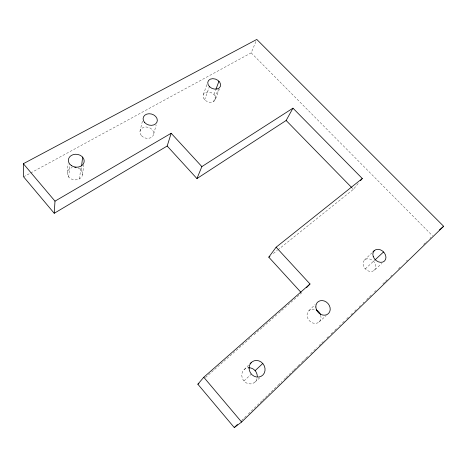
<?xml version="1.0" encoding="UTF-8"?>
<svg xmlns="http://www.w3.org/2000/svg" width="467" height="467" viewBox="0 0 467 467"><rect width="100%" height="100%" fill="white"/><g stroke="black" fill="none" stroke-linecap="round" stroke-linejoin="round"><path stroke-width="0.35" stroke-dasharray="2.33 1.75" d="M67.306 172.294L68.065 163.678M68.702 177.086L69.887 164.267M79.501 178.843L81.03 166.124M81.083 170.046L81.433 167.18M82.513 174.786L83.768 164.845M139.942 131.379L142.464 120.959M153.731 133.901L156.176 124.963M203.332 94.585L206.863 84.615M204.639 99.775L209.409 86.564M213.991 94.457L215.725 89.833M213.577 101.549L218.574 88.432M215.334 99.617A6.509 4.915 22.2 0 0 207.961 91.952A6.509 4.915 22.2 0 0 204.674 99.81A6.509 4.915 22.2 0 0 215.334 99.617L219.356 89.109M30.635 172.994L251.182 52.876L255.939 41.458M277.888 249.886L353.402 189.316L358.738 182.836M244.194 369.549L248.584 365.2M308.932 310.608L315.143 304.572M241.597 420.475L246.302 415.922M248.397 413.896L261.999 400.744M262.524 400.237L277.696 385.567M278.221 385.059L281.881 381.521M283.971 379.496L285.541 377.978M286.067 377.47L293.393 370.389M293.912 369.882L297.578 366.344M298.098 365.836L301.238 362.801M301.764 362.293L305.424 358.755M305.949 358.247L308.564 355.72M310.654 353.694L313.269 351.166M313.795 350.659L316.935 347.623M319.025 345.598L321.121 343.578M321.64 343.07L324.781 340.034M326.871 338.009L328.441 336.491M331.056 333.963L332.627 332.446M334.722 330.42L336.812 328.4M339.427 325.867L340.478 324.857M342.568 322.831L344.664 320.811M346.753 318.786L348.324 317.268M350.939 314.74L352.509 313.223M354.605 311.197L356.169 309.679M359.31 306.644L360.355 305.634M362.976 303.101L364.021 302.091M366.636 299.563L371.866 294.502M374.481 291.974L376.052 290.456M382.852 283.878L384.948 281.852M385.468 281.35L387.563 279.324M390.704 276.289L391.749 275.279M398.549 268.7L400.12 267.182M406.395 261.111L407.44 260.101M423.662 244.416L426.803 241.381M429.938 238.345L430.988 237.335M364.564 259.961L371.785 253.021M243.955 380.973L251.334 374.055M365.299 268.904L375.199 259.681M374.347 270.218A7.087 5.61 44.9 0 0 370.518 259.238A7.087 5.61 44.9 0 0 363.431 265.875A7.087 5.61 44.9 0 0 374.347 270.218L381.808 263.476M319.2 321.88L326.211 315.587M254.982 382.041L260.137 377.476M205.498 377.494L251.882 336.678M254.066 334.757L262.25 327.554M262.798 327.075L278.081 313.631M278.624 313.153L287.357 305.465M287.9 304.986L296.633 297.304M297.181 296.825L301.542 292.984M273.341 253.528L277.316 250.341M23.601 176.824L29.993 173.339M251.182 52.876L432.553 235.817M352.381 188.271L353.402 189.316M257.031 378.609A8.278 7.577 59.3 0 1 248.765 383.798A8.278 7.577 59.3 0 1 241.807 375.76A8.278 7.577 59.3 0 1 247.703 367.833M77.989 167.892A7.711 6.328 6.9 0 1 80.902 177.781A7.711 6.328 6.9 0 1 68.696 177.081A7.711 6.328 6.9 0 1 72.134 167.554M320.724 315.237A7.624 6.491 48.7 0 1 315.126 323.421A7.624 6.491 48.7 0 1 307.029 315.196A7.624 6.491 48.7 0 1 315.015 309.434M141.507 135.739A7.028 5.581 16.3 0 0 153.328 135.296A7.028 5.581 16.3 0 0 145.663 126.971A7.028 5.581 16.3 0 0 141.507 135.739"/><path stroke-width="0.7" d="M167.18 146.025L54.236 213.285L54.995 201.154L23.35 163.701L256.78 39.444L443.65 226.291L241.608 422.034L234.271 427.556L197.856 384.218L203.775 377.254L310.006 283.989L276.125 247.206L362.293 178.517L292.961 108.175L201.872 166.602L196.94 178.575L167.18 146.025L171.173 133.27L201.872 166.602M81.608 165.75L82.647 157.157M215.976 89.174L218.959 81.246M196.94 178.575L286.137 120.486L292.961 108.175M301.057 292.447L268.799 257.171L276.125 247.206M360.518 180.676L362.293 178.517M306.521 287.69L310.006 283.989M250.049 363.752L251.509 362.304M234.271 427.556L237.411 424.521M372.818 252.028L374.365 250.545M255.122 370.652L262.787 363.484M375.124 259.821L383.565 251.952M197.856 384.218L198.948 383.255M439.424 229.922L443.65 226.291M268.799 257.171L269.938 256.26M54.995 201.154L171.173 133.27M286.137 120.486L351.873 187.752M203.775 377.254L241.608 422.034M54.236 213.285L23.601 176.824L23.35 163.701M248.362 367.751A8.278 7.577 59.3 0 1 257.317 376.548M74.743 167.233A7.711 6.328 6.9 0 1 76.074 167.355M316.194 309.895A7.624 6.491 48.7 0 1 320.52 314.63M373.256 256.581A7.297 5.692 44.4 0 0 384.475 261.065A7.297 5.692 44.4 0 0 380.453 249.833A7.297 5.692 44.4 0 0 373.256 256.581M71.375 165.587A7.957 6.45 7.7 0 0 84.13 162.008A7.957 6.45 7.7 0 0 73.337 154.583A7.957 6.45 7.7 0 0 71.375 165.587M209.438 86.599A6.684 4.974 22.4 0 0 220.36 86.483A6.684 4.974 22.4 0 0 212.771 78.66A6.684 4.974 22.4 0 0 209.438 86.599M249.063 368.014A8.558 7.776 57.3 0 0 261.041 376.361A8.558 7.776 57.3 0 0 261.111 361.983A8.558 7.776 57.3 0 0 249.063 368.014M144.752 122.634A7.239 5.662 16.7 0 0 156.9 122.261A7.239 5.662 16.7 0 0 148.996 113.738A7.239 5.662 16.7 0 0 144.752 122.634M315.82 307A7.869 6.62 47.9 0 0 326.929 314.63A7.869 6.62 47.9 0 0 326.31 302.021A7.869 6.62 47.9 0 0 315.82 307"/></g></svg>
